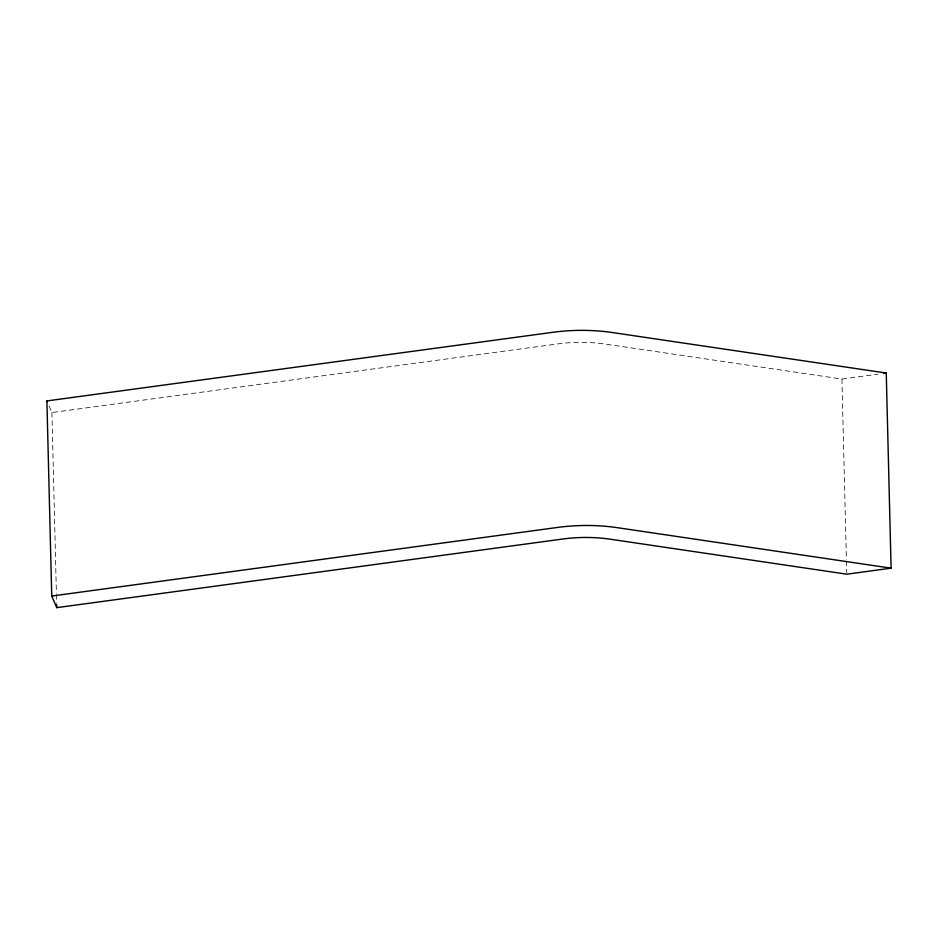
<?xml version="1.0" encoding="UTF-8"?>
<svg xmlns="http://www.w3.org/2000/svg" width="938" height="938" viewBox="0 0 938 938"><rect width="100%" height="100%" fill="white"/><g stroke="black" fill="none" stroke-linecap="round" stroke-linejoin="round"><path stroke-width="0.7" stroke-dasharray="4.69 3.52" d="M49.093 406.002L51.918 412.521L557.864 343.894A91.607 47.92 -1.4 0 1 605.631 344.117L841.925 379.058L877.945 374.18M841.925 379.058L846.404 559.623M846.439 561.076L846.733 572.731M51.918 412.521L56.397 593.086M56.444 594.54L56.655 603.275"/><path stroke-width="1.41" d="M46.9 400.925L552.845 332.298A114.506 59.903 -1.4 0 1 612.549 332.568L886.258 373.043L891.1 568.17L846.768 574.185L610.474 539.233A91.607 47.92 -1.4 0 0 562.706 539.022L56.761 607.648L51.742 596.04L46.9 400.925L47.217 401.652M883.49 373.43L886.258 373.043M51.742 596.04L557.688 527.426A114.506 59.903 -1.4 0 1 617.392 527.684L891.1 568.17M56.69 604.729L56.761 607.648"/></g></svg>
